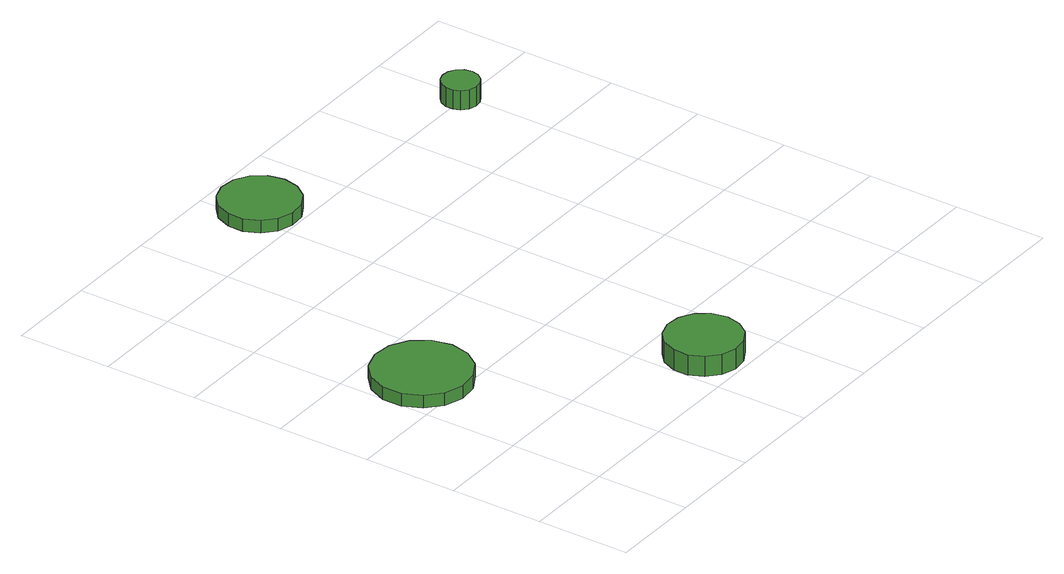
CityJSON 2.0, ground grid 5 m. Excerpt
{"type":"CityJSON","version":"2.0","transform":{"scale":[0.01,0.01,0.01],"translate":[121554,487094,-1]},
"CityObjects":{
"tree1":{"type":"SolitaryVegetationObject","attributes":{"function":"something"},"geometry":[{"type":"MultiSurface","lod":"1","boundaries":[[[0,1,2,3,4,5,6,7,8,9,10,11,12,13,14]],[[15,16,17,18,19,20,21,22,23,24,25,26,27,28,29]],[[0,29,28,1]],[[1,28,27,2]],[[2,27,26,3]],[[3,26,25,4]],[[4,25,24,5]],[[5,24,23,6]],[[6,23,22,7]],[[7,22,21,8]],[[8,21,20,9]],[[9,20,19,10]],[[10,19,18,11]],[[11,18,17,12]],[[12,17,16,13]],[[13,16,15,14]],[[14,15,29,0]]]}]},
"tree2":{"type":"SolitaryVegetationObject","attributes":{"function":"something"},"geometry":[{"type":"MultiSurface","lod":"1","boundaries":[[[30,31,32,33,34,35,36,37,38,39,40,41,42,43,44]],[[45,46,47,48,49,50,51,52,53,54,55,56,57,58,59]],[[30,59,58,31]],[[31,58,57,32]],[[32,57,56,33]],[[33,56,55,34]],[[34,55,54,35]],[[35,54,53,36]],[[36,53,52,37]],[[37,52,51,38]],[[38,51,50,39]],[[39,50,49,40]],[[40,49,48,41]],[[41,48,47,42]],[[42,47,46,43]],[[43,46,45,44]],[[44,45,59,30]]]}]},
"tree3":{"type":"SolitaryVegetationObject","attributes":{"function":"something"},"geometry":[{"type":"MultiSurface","lod":"1","boundaries":[[[60,61,62,63,64,65,66,67,68,69,70,71,72,73,74]],[[75,76,77,78,79,80,81,82,83,84,85,86,87,88,89]],[[60,89,88,61]],[[61,88,87,62]],[[62,87,86,63]],[[63,86,85,64]],[[64,85,84,65]],[[65,84,83,66]],[[66,83,82,67]],[[67,82,81,68]],[[68,81,80,69]],[[69,80,79,70]],[[70,79,78,71]],[[71,78,77,72]],[[72,77,76,73]],[[73,76,75,74]],[[74,75,89,60]]]}]},
"tree4":{"type":"SolitaryVegetationObject","attributes":{"function":"something"},"geometry":[{"type":"MultiSurface","lod":"1","boundaries":[[[90,91,92,93,94,95,96,97,98,99,100,101,102,103,104]],[[105,106,107,108,109,110,111,112,113,114,115,116,117,118,119]],[[90,119,118,91]],[[91,118,117,92]],[[92,117,116,93]],[[93,116,115,94]],[[94,115,114,95]],[[95,114,113,96]],[[96,113,112,97]],[[97,112,111,98]],[[98,111,110,99]],[[99,110,109,100]],[[100,109,108,101]],[[101,108,107,102]],[[102,107,106,103]],[[103,106,105,104]],[[104,105,119,90]]]}]}
},
"vertices":[
[507,1199,129],[484,1303,129],[422,1389,129],[330,1442,129],[224,1453,129],[123,1420,129],[44,1349,129],[0,1252,129],[0,1145,129],[44,1048,129],[123,977,129],[224,944,129],[330,955,129],[422,1008,129],[484,1094,129],[484,1094,59],[422,1008,59],[330,955,59],[224,944,59],[123,977,59],[44,1048,59],[0,1145,59],[0,1252,59],[44,1349,59],[123,1420,59],[224,1453,59],[330,1442,59],[422,1389,59],[484,1303,59],[507,1199,59],
[1404,224,172],[1386,305,172],[1338,372,172],[1266,413,172],[1184,422,172],[1105,396,172],[1043,341,172],[1010,265,172],[1010,183,172],[1043,107,172],[1105,52,172],[1184,26,172],[1266,35,172],[1338,76,172],[1386,143,172],[1386,143,59],[1338,76,59],[1266,35,59],[1184,26,59],[1105,52,59],[1043,107,59],[1010,183,59],[1010,265,59],[1043,341,59],[1105,396,59],[1184,422,59],[1266,413,59],[1338,372,59],[1386,305,59],[1404,224,59],
[1300,2717,129],[1282,2802,129],[1231,2872,129],[1156,2915,129],[1070,2924,129],[988,2898,129],[923,2840,129],[888,2760,129],[888,2674,129],[923,2595,129],[988,2537,129],[1070,2510,129],[1156,2519,129],[1231,2562,129],[1282,2632,129],[1282,2632,60],[1231,2562,60],[1156,2519,60],[1070,2510,60],[988,2537,60],[923,2595,60],[888,2674,60],[888,2760,60],[923,2840,60],[988,2898,60],[1070,2924,60],[1156,2915,60],[1231,2872,60],[1282,2802,60],[1300,2717,60],
[2571,2508,166],[2562,2547,166],[2538,2580,166],[2503,2600,166],[2463,2605,166],[2424,2592,166],[2394,2565,166],[2378,2528,166],[2378,2487,166],[2394,2450,166],[2424,2423,166],[2463,2410,166],[2503,2415,166],[2538,2435,166],[2562,2468,166],[2562,2468,60],[2538,2435,60],[2503,2415,60],[2463,2410,60],[2424,2423,60],[2394,2450,60],[2378,2487,60],[2378,2528,60],[2394,2565,60],[2424,2592,60],[2463,2605,60],[2503,2600,60],[2538,2580,60],[2562,2547,60],[2571,2508,60]
]}
